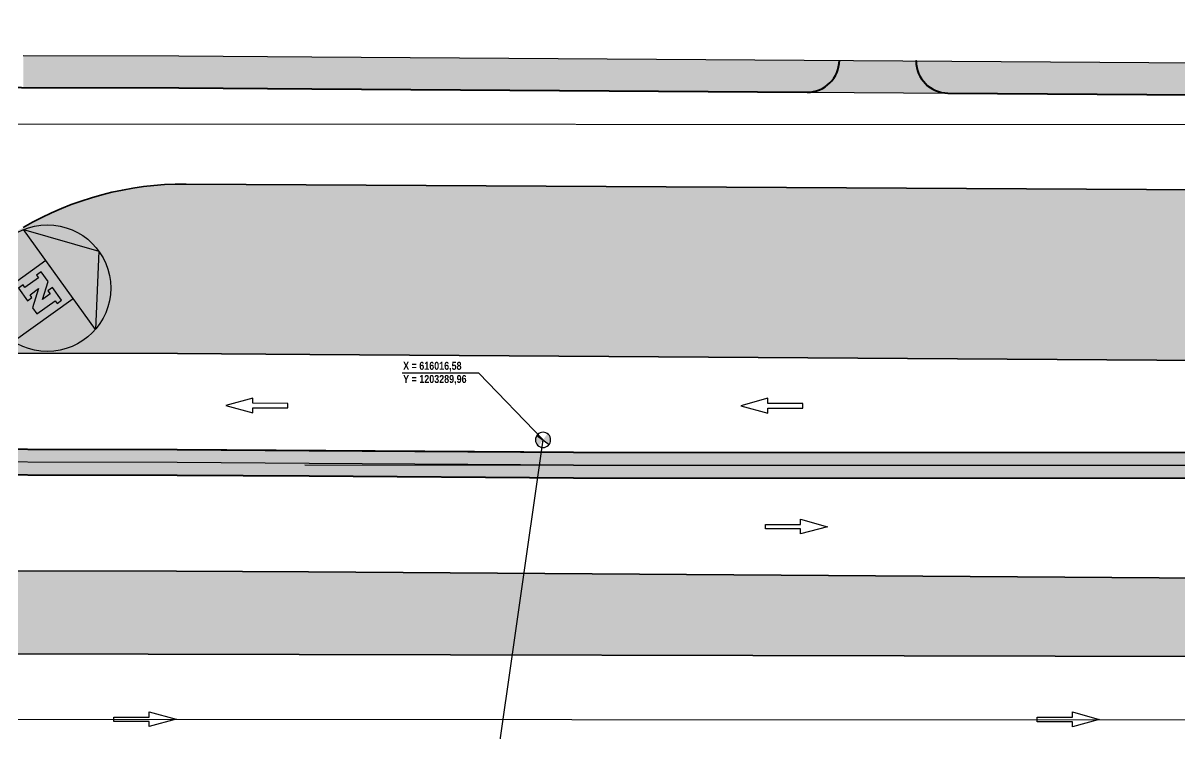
# Model space of a CAD drawing. Header units: millimetres. Extents: x -840588 to 786814, y -467537 to 194195.
# Drawn here: x -190060 to -9389, y 18256 to 129298 of the extents above; entities that cross this region are included whole.
import ezdxf
from ezdxf.enums import TextEntityAlignment as Align

# ---------------------------------------------------------------- set-up
doc = ezdxf.new("R2010")
doc.units = ezdxf.units.MM
doc.header["$LTSCALE"] = 100
doc.header["$MEASUREMENT"] = 0
for name, color, linetype in [('1gt tim duong', 10, 'Continuous'), ('GHICHU', 156, 'Continuous'), ('gthong-phan lanxe', 9, 'Continuous'), ('gthong-viahe', 5, 'Continuous'), ('timtuyen', 1, 'Continuous')]:
    doc.layers.add(name, color=color, linetype=linetype)
for name, color, linetype, lineweight in [('A-Area', 134, 'Continuous', 35), ('ahs-duongle NCV', 250, 'Continuous', 13), ('gthong-duong', 7, 'Continuous', 40)]:
    doc.layers.add(name, color=color, linetype=linetype, lineweight=lineweight)
doc.styles.add('BR.VNI-Helve', font='', dxfattribs={"width": 0.8})
doc.styles.get('BR.VNI-Helve').set_extended_font_data('VNI-Helve', bold=True)

# ---------------------------------------------------------------- blocks, each defined once
blk = doc.blocks.new('A$C2986390C')
blk.add_hatch(color=256).paths.add_polyline_path([(-9.38, 3.57), (9.85, 3.57), (0.23, 11.15)])
h = blk.add_hatch(color=256)
h.paths.add_polyline_path([(-3.4, -7.94), (3.87, -7.93), (3.87, 3.57), (-3.4, 3.57)])
h.paths.add_polyline_path([(-2.41, -2.42), (-2.4, -1.54), (-1.88, -1.54), (-1.88, 1.08), (-2.41, 1.08), (-2.41, 1.95), (-0.53, 1.95), (0.12, 1.08), (0.59, 1.08), (0.59, 1.95), (3.05, 1.95), (3.05, 1.08), (2.52, 1.08), (2.52, -2.42), (1.37, -2.42), (0.71, -1.54), (0, -1.54), (0, -2.42)], flags=16)
for points in [[(0.23, 11.15), (9.85, 3.57), (-9.38, 3.57)], [(-3.4, -7.94), (3.87, -7.93), (3.87, 3.57), (-3.4, 3.57)], [(-2.41, -2.42), (0, -2.42), (0, -1.54), (-0.51, -1.54), (-0.51, 0.1), (1.37, -2.42), (2.52, -2.42), (2.52, 1.08), (3.05, 1.08), (3.05, 1.95), (0.59, 1.95), (0.59, 1.08), (1.21, 1.08), (1.21, -0.4), (-0.53, 1.95), (-2.41, 1.95), (-2.41, 1.08), (-1.88, 1.08), (-1.88, -1.54), (-2.4, -1.54)]]:
    blk.add_lwpolyline(points, close=True)
blk.add_circle((0.23, 1.26), 9.89)
blk = doc.blocks.new('ARR-LT-T')
blk.add_lwpolyline([(-4.21, 1.13), (-4.21, 0.35), (-9.71, 0.35), (-9.71, -0.35), (-4.21, -0.35), (-4.21, -1.18), (0, 0)], close=True)
blk = doc.blocks.new('td1')
h = blk.add_hatch(color=256)
h.dxf.hatch_style = 1
h.paths.add_polyline_path([(0, 1.19), (0, 0), (1.19, 0, 0.414214)])
h.paths.add_polyline_path([(0, 0), (-1.19, 0, 0.414214), (0, -1.19)])
blk.add_line((0, 1.19), (0, -1.19))
blk.add_circle((0, 0), 1.19)

msp = doc.modelspace()

# ---------------------------------------------------------------- hatches: boundary and pattern name
at = {"layer": 'A-Area'}
h = msp.add_hatch(dxfattribs=at)
h.set_pattern_fill('HEX', color=256, scale=5000, angle=-360.02274, style=0)
h.set_pattern_definition([(359.97725918, (-616218387.1, -1205141167.6), (0.42965915, 1082.5316697), [625, -1250]), (119.97725918, (-616218387.1, -1205141167.6), (-937.714756, -540.8937391), [625, -1250]), (59.97725918, (-616217762.1, -1205141167.9), (-937.2850968, 541.6379306), [625, -1250])])
edge = h.paths.add_edge_path(flags=0)
edge.add_line((68262, 102873), (-164616, 104158))
edge.add_ellipse((-164890, 54146), major_axis=(-35350, 35378), ratio=1, start_angle=-45.2915, end_angle=-14.75976)
edge.add_line((-190060, 97363), (-212724, 84340))
edge.add_line((-212724, 84340), (-212726, 77790))
edge.add_line((-212726, 77790), (-165930, 77695))
edge.add_line((-165930, 77695), (-145273, 77551))
edge.add_line((-145273, 77551), (13098, 76449))
edge.add_line((13098, 76449), (13100, 78710))
edge.add_line((13100, 78710), (97531, 78670))
edge.add_ellipse((68097, 72873), major_axis=(-21205, 21222), ratio=1, start_angle=236.16419, end_angle=314.70663)
h = msp.add_hatch(dxfattribs=at)
h.set_pattern_fill('HEX', color=256, scale=5000, angle=-360.02274, style=0)
h.set_pattern_definition([(359.97725918, (-616218387.1, -1205141167.6), (0.42965915, 1082.5316697), [625, -1250]), (119.97725918, (-616218387.1, -1205141167.6), (-937.714756, -540.8937391), [625, -1250]), (59.97725918, (-616217762.1, -1205141167.9), (-937.2850968, 541.6379306), [625, -1250])])
h.paths.add_polyline_path([(13092, 62209), (-104092, 62264), (-104092, 62263), (-165998, 62693), (-212732, 62789), (-212734, 58789), (-166016, 58693), (-104120, 58263), (13090, 58207)], flags=0)
h = msp.add_hatch(dxfattribs=at)
h.set_pattern_fill('HEX', color=256, scale=5000, angle=-360.02274, style=0)
h.set_pattern_definition([(359.97725918, (-616218387.1, -1205141167.6), (0.42965915, 1082.5316697), [625, -1250]), (119.97725918, (-616218387.1, -1205141167.6), (-937.714756, -540.8937391), [625, -1250]), (59.97725918, (-616217762.1, -1205141167.9), (-937.2850968, 541.6379306), [625, -1250])])
edge = h.paths.add_edge_path(flags=0)
edge.add_line((91673, 41673), (13082, 41710))
edge.add_line((13082, 41710), (13082, 42449))
edge.add_line((13082, 42449), (-145510, 43552))
edge.add_line((-145510, 43552), (-166083, 43695))
edge.add_line((-166083, 43695), (-212740, 43790))
edge.add_line((-212740, 43790), (-212742, 37167))
edge.add_line((-212742, 37167), (-211569, 36486))
edge.add_ellipse((-186480, 79736), major_axis=(35369, 35341), ratio=1, start_angle=194.9055, end_angle=213.42667)
edge.add_line((-196531, 30756), (68029, 30217))
edge.add_ellipse((68091, 60216), major_axis=(-21205, 21222), ratio=1, start_angle=134.9058, end_angle=186.84375)
at = {"layer": 'ahs-duongle NCV'}
h = msp.add_hatch(dxfattribs=at)
h.set_pattern_fill('AR-HBONE', color=256, scale=500, angle=-54.30732, style=0)
h.set_pattern_definition([(350.69267697, (-1335138483.6, -208504872.2), (2297.130009, 1650.2102055), [6000, -2000]), (80.69267697, (-1335136510, -208505195.7), (2297.130009, 1650.2102055), [6000, -2000])])
edge = h.paths.add_edge_path()
edge.add_arc((-840236, 195045), 67588, 269.71888, 269.78063)
edge.add_line((-840495, 127457), (-840568, 127458))
h.paths.add_polyline_path([(-190050, 124243), (-190052, 119243), (-165742, 119194), (-144983, 119049), (45679, 117723), (45638, 122723), (-144948, 124049), (-165719, 124194)])

# ---------------------------------------------------------------- linework, layer by layer
at = {"layer": '1gt tim duong', "ltscale": 5}
for p, q in [((-212712, 113553), (-103856, 113504)), ((-212749, 20553), (-104380, 20504))]:
    msp.add_line(p, q, dxfattribs=at)
for points in [[(-103719, 113504), (611188, 113178)], [(-212733, 60790), (-166007, 60695), (-145391, 60551), (-104112, 60264), (-104100, 60254)], [(-104095, 60254), (611167, 59928)], [(-104375, 20504), (611151, 20178)]]:
    msp.add_lwpolyline(points, dxfattribs=at)
at = {"layer": '1gt tim duong', "ltscale": 3, "flags": 128}
msp.add_lwpolyline([(-162787, -332680), (-160361, -298083, -0.0180261), (-159407, -289124), (-108858, 64188)], format="xyb", dxfattribs=at)
at = {"layer": 'A-Area'}
for p, q in [((68262, 102873), (-164616, 104158)), ((-212726, 77790), (-165930, 77695)), ((-165930, 77695), (-145273, 77551)), ((-145273, 77551), (13098, 76449)), ((-165998, 62693), (-212732, 62789)), ((-104092, 62263), (-165998, 62693)), ((13092, 62209), (-104092, 62264)), ((-104092, 62264), (-104092, 62263)), ((-212734, 58789), (-166016, 58693)), ((-166016, 58693), (-104120, 58263)), ((-104120, 58263), (13090, 58207)), ((-166083, 43695), (-212740, 43790)), ((-145510, 43552), (-166083, 43695)), ((13082, 42449), (-145510, 43552)), ((-196531, 30756), (68029, 30217))]:
    msp.add_line(p, q, dxfattribs=at)
msp.add_arc((-164890, 54146), 50012, 89.68576, 120.21749, dxfattribs=at)
at = {"layer": 'GHICHU'}
for p, q in [((-118899, 74622), (-130879, 74627)), ((-108858, 64188), (-118899, 74622))]:
    msp.add_line(p, q, dxfattribs=at)
at = {"layer": 'gthong-duong'}
for points in [[(-390187, 119272), (-327538, 119292), (-239574, 119347), (-165741, 119196), (-144982, 119052), (-67611, 118513, 0.4141016), (-62576, 123476), (-62576, 123476)], [(-50576, 123393), (-50576, 123393, 0.4141053), (-45611, 118360), (39856, 117765, 0.3055658), (47306, 122712)]]:
    msp.add_lwpolyline(points, format="xyb", dxfattribs=at)
for points in [[(-212732, 62790), (-165998, 62695), (-145378, 62551), (-104092, 62264), (611167, 61930)], [(-212734, 58790), (-166016, 58695), (-145405, 58552), (-104120, 58264), (381407, 58033), (611166, 57928)]]:
    msp.add_lwpolyline(points, dxfattribs=at)
at = {"layer": 'gthong-viahe', "ltscale": 2}
msp.add_lwpolyline([(-190052, 119243), (-165742, 119194), (-144983, 119049), (39855, 117764, 0.4295685), (47902, 126125), (47759, 129298)], format="xyb", dxfattribs=at)
msp.add_lwpolyline([(-190050, 124243), (-165719, 124194), (-144948, 124049), (47306, 122712)], dxfattribs=at)
at = {"layer": 'timtuyen', "ltscale": 2}
msp.add_line((-146056, 60277), (124763, 60153), dxfattribs=at)

# ---------------------------------------------------------------- block references
at = {"ltscale": 0.5, "xscale": 1000, "yscale": 1000, "zscale": 1000, "rotation": 305.7325044900749}
msp.add_blockref('A$C2986390C', (-187426, 87347), dxfattribs=at)
at = {"layer": 'GHICHU', "xscale": -999.9999999999999, "yscale": 999.9999999999999, "zscale": 1000.000000000001, "rotation": 54.22201368872118}
msp.add_blockref('td1', (-108857, 64187), dxfattribs=at)
at = {"layer": 'gthong-phan lanxe', "ltscale": 8, "yscale": 999.9999999999999, "rotation": 179.9772591828279}
for p, xscale, zscale in [((-158414, 69550), 999.9999999999999, 999.9999999999999), ((-77974, 69518), 999.9999999999999, 999.9999999999999), ((-64421, 50618), -999.9999999999999, 1000.000000000001), ((-166183, 20533), -999.9999999999999, 1000.000000000001), ((-21968, 20500), -999.9999999999999, 1000.000000000001)]:
    msp.add_blockref('ARR-LT-T', p, dxfattribs=dict(at, xscale=xscale, zscale=zscale))

# ---------------------------------------------------------------- texts
at = {"layer": 'GHICHU', "style": 'BR.VNI-Helve', "width": 0.8}
for s, p in [('X = 616016,58', (-130710, 75761)), ('Y = 1203289,96', (-130705, 73700))]:
    msp.add_text(s, height=1250, rotation=359.97726, dxfattribs=at).set_placement(p, align=Align.MIDDLE_LEFT)

doc.saveas('drawing.dxf')
